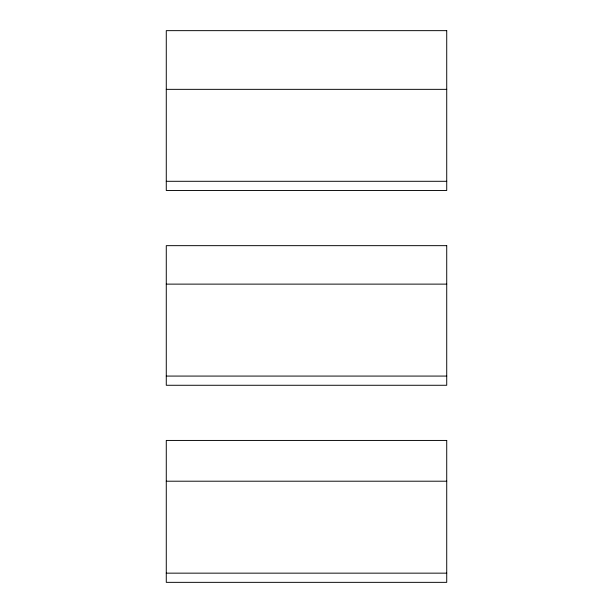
<?xml version="1.0" encoding="UTF-8"?>
<svg xmlns="http://www.w3.org/2000/svg" width="613" height="613" viewBox="0 0 613 613"><rect width="100%" height="100%" fill="white"/><g stroke="black" fill="none" stroke-linecap="round" stroke-linejoin="round"><path stroke-width="0.92" d="M166.276 89.345L446.724 89.345M166.276 181.295L446.724 181.295M166.276 284.125L446.724 284.125M166.276 376.075L446.724 376.075M166.276 481.205L446.724 481.205M166.276 573.155L446.724 573.155M446.724 30.65L166.276 30.65L166.276 190.49L446.724 190.49L446.724 30.65M446.724 245.66L166.276 245.66L166.276 385.271L446.724 385.271L446.724 245.66M446.724 440.44L166.276 440.44L166.276 582.35L446.724 582.35L446.724 440.44"/></g></svg>
